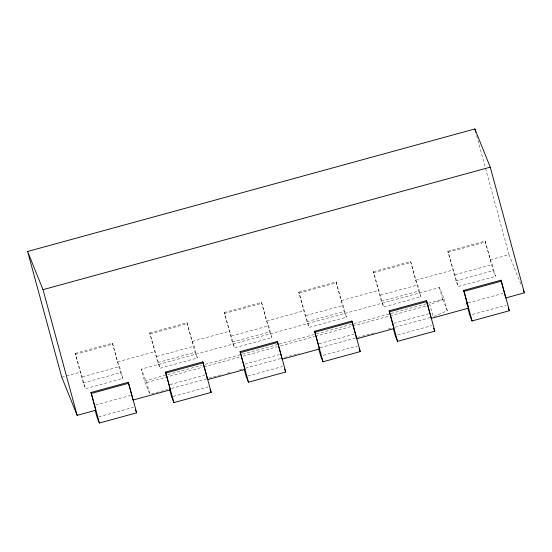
<?xml version="1.0" encoding="UTF-8"?>
<svg xmlns="http://www.w3.org/2000/svg" width="552" height="552" viewBox="0 0 552 552"><rect width="100%" height="100%" fill="white"/><g stroke="black" fill="none" stroke-linecap="round" stroke-linejoin="round"><path stroke-width="0.41" stroke-dasharray="2.76 2.07" d="M427.455 305.615L444.084 298.942L439.461 287.488L141.298 369.164L144.514 380.99L149.902 394.356L146.687 382.522L141.298 369.164M444.084 298.942L447.299 310.769L433.161 316.765L429.946 304.932M75.175 353.37L112.449 343.158L117.652 361.857L119.584 366.631L122.792 378.458L85.525 388.67L83.214 382.943L75.175 353.37L85.525 388.67M149.716 332.946L186.99 322.741L192.193 341.44L194.125 346.214L197.333 358.041L160.066 368.253L157.755 362.526L149.716 332.946L160.066 368.253M224.257 312.529L261.531 302.323L266.733 321.022L268.665 325.79L271.874 337.624L234.607 347.829L232.295 342.102L224.257 312.529L234.607 347.829M298.798 292.111L336.071 281.899L341.274 300.598L343.206 305.373L346.414 317.207L309.148 327.412L306.836 321.685L298.798 292.111L309.148 327.412M373.338 271.694L410.612 261.482L415.815 280.181L417.747 284.956L420.955 296.783L383.688 306.995L381.377 301.268L373.338 271.694L383.688 306.995M447.879 251.27L485.153 241.065L490.355 259.764L492.287 264.539L495.496 276.366L458.229 286.578L455.917 280.851L447.879 251.27L458.229 286.578M75.562 354.322L112.836 344.11M150.103 333.905L187.376 323.693M224.643 313.481L261.917 303.276M299.184 293.064L336.458 282.859M373.725 272.647L410.998 262.435M448.265 252.23L485.539 242.017M61.748 377.168L80.385 372.069M117.652 361.857L154.926 351.645M192.193 341.44L229.466 331.228M266.733 321.022L304.007 310.81M341.274 300.598L378.548 290.393M415.815 280.181L453.088 269.976M490.355 259.764L508.992 254.658L520.867 284.094M82.31 376.837L119.584 366.631M156.851 356.419L194.125 346.214M231.392 336.002L268.665 325.79M305.932 315.585L343.206 305.373M380.473 295.161L417.747 284.956M455.014 274.744L492.287 264.539M83.214 382.943L120.481 372.731L122.792 378.458M157.755 362.526L195.022 352.314L197.333 358.041M232.295 342.102L269.562 331.897L271.874 337.624M306.836 321.685L344.103 311.473L346.414 317.207M381.377 301.268L418.644 291.056L420.955 296.783M455.917 280.851L493.184 270.639L495.496 276.366M144.514 380.99L166.939 374.849M167.767 374.622L201.818 365.293M205.144 364.382L241.686 354.37M242.514 354.142L278.229 344.365M279.057 344.137L315.599 334.126M316.434 333.898L352.976 323.886M353.804 323.658L427.724 303.414M428.552 303.186L442.676 299.315L447.299 310.769M146.687 382.522L203.177 367.052M204.005 366.825L239.727 357.041M243.046 356.13L277.104 346.801M280.423 345.89L314.481 336.561M315.316 336.334L351.865 326.322M352.693 326.094L389.243 316.082M390.071 315.854L426.62 305.842M95.524 405.023L130.306 395.494M170.064 384.606L204.847 375.077M244.605 364.182L279.388 354.653M319.146 343.765L353.929 334.236M393.686 323.348L428.469 313.819M468.227 302.931L503.01 293.402M151.565 393.9L167.346 389.574M171.499 388.442L208.049 378.43M208.884 378.203L223.001 374.332M227.155 373.193L230.481 372.283M239.616 369.778L244.598 368.419M245.433 368.191L281.147 358.407M284.473 357.496L299.425 353.397M320.188 347.712L356.737 337.7M357.572 337.472L375.843 332.463M388.304 329.054L391.623 328.143M394.949 327.232L429.836 317.676M98.739 416.85L133.522 407.321M173.28 396.433L208.063 386.904M247.82 376.015L282.603 366.487M323.189 355.371L357.144 346.07M397.73 334.954L431.685 325.652M472.27 314.53L506.225 305.228M476.638 135.585L508.992 254.658M485.153 241.065L493.184 270.639M439.461 287.488L442.676 299.315M410.612 261.482L418.644 291.056M336.071 281.899L344.103 311.473M261.531 302.323L269.562 331.897M186.99 322.741L195.022 352.314M112.449 343.158L120.481 372.731"/><path stroke-width="0.83" d="M27.6 251.477L474.844 128.968L490.252 167.152L524.4 292.843L505.763 297.949L500.947 280.202L463.673 290.414L468.496 308.154L431.222 318.366L426.406 300.619L389.132 310.831L393.956 328.571L356.682 338.783L351.865 321.036L314.592 331.248L319.415 348.995L282.141 359.2L277.325 341.46L240.051 351.665L244.874 369.412L207.6 379.624L202.784 361.877L165.51 372.082L170.333 389.829L133.06 400.041L128.243 382.294L90.97 392.506L95.793 410.246L77.156 415.352L61.748 377.168L27.6 251.477L43.008 289.662L77.156 415.352M43.008 289.662L490.252 167.152M90.97 392.506L91.356 393.459L128.623 383.247L136.661 412.827L99.388 423.032L97.083 417.305L95.151 410.205M165.51 372.082L165.897 373.042L203.164 362.83L211.202 392.403L173.928 402.615L171.624 396.888L169.692 389.788M240.051 351.665L240.437 352.624L277.704 342.412L285.743 371.986L248.469 382.198L246.164 376.471L244.232 369.371M314.592 331.248L314.978 332.2L352.245 321.995L360.283 351.569L323.01 361.781L320.698 356.047L318.773 348.954M389.132 310.831L389.519 311.783L426.786 301.578L434.824 331.152L397.55 341.357L395.239 335.63L393.314 328.537M463.673 290.414L464.059 291.366L501.326 281.154L509.365 310.728L472.091 320.94L469.78 315.213L467.854 308.113M523.117 289.662L524.4 292.843M500.947 280.202L501.326 281.154M508.206 307.864L509.365 310.728M466.571 303.386L467.53 305.767M426.406 300.619L426.786 301.578M433.665 328.288L434.824 331.152M351.865 321.036L352.245 321.995M359.124 348.705L360.283 351.569M277.325 341.46L277.704 342.412M284.584 369.122L285.743 371.986M202.784 361.877L203.164 362.83M210.043 389.539L211.202 392.403M128.243 382.294L128.623 383.247M135.502 409.963L136.661 412.827M474.844 128.968L475.741 132.273M464.059 291.366L472.091 320.94M389.519 311.783L397.55 341.357M314.978 332.2L323.01 361.781M240.437 352.624L248.469 382.198M165.897 373.042L173.928 402.615M91.356 393.459L99.388 423.032"/></g></svg>
